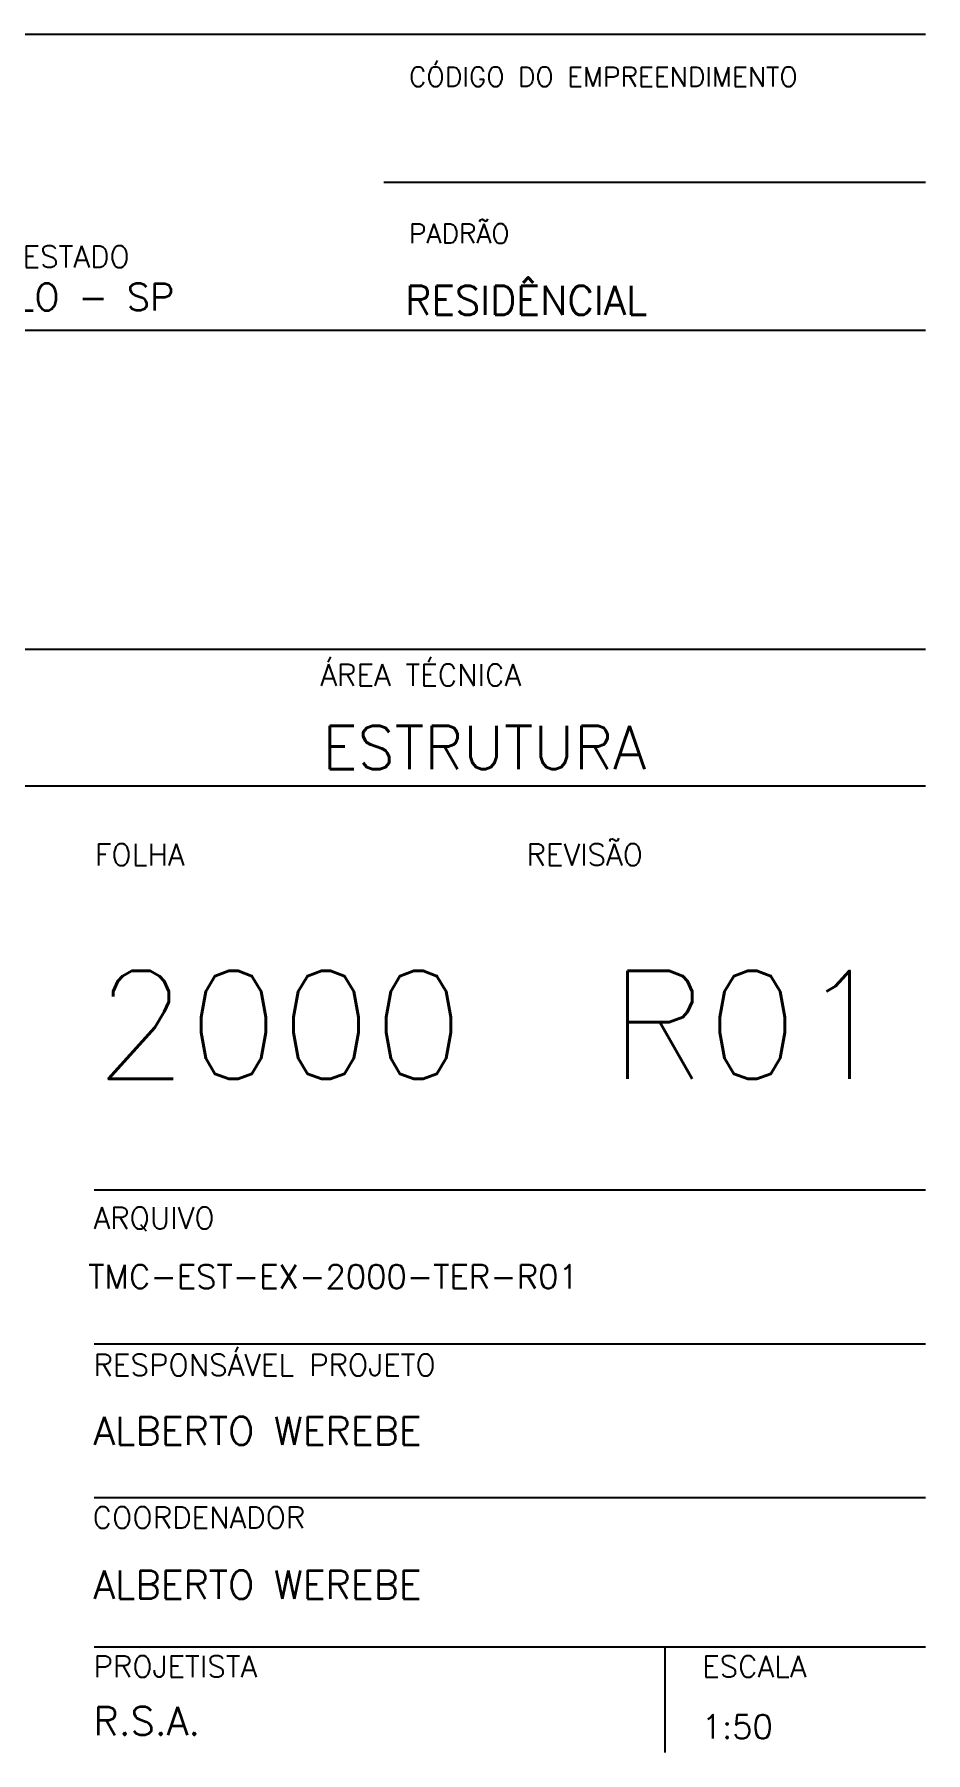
# Model space of a CAD drawing. Extents: x 1310 to 7065, y 666 to 4166.
# Drawn here: x 6602 to 7014, y 716 to 1512 of the extents above; entities that cross this region are included whole.
import ezdxf

# ---------------------------------------------------------------- set-up
doc = ezdxf.new("R2010")
doc.units = 0
doc.header["$MEASUREMENT"] = 0
for name, color, linetype in [('1', 1, 'CONTINUOUS'), ('3', 3, 'CONTINUOUS'), ('4', 4, 'CONTINUOUS'), ('6', 6, 'CONTINUOUS')]:
    doc.layers.add(name, color=color, linetype=linetype)
doc.styles.get("Standard").update_dxf_attribs({"font": 'ROMANS.SHX'})

msp = doc.modelspace()

# ---------------------------------------------------------------- linework, layer by layer
at = {"layer": '1', "linetype": 'Continuous'}
for p, q in [((7014.456431, 1511.847949), (6130.224573, 1511.847949)), ((7014.456431, 1443.286776), (6763.42808, 1443.286776)), ((7014.456431, 1374.725604), (6130.224573, 1374.725604)), ((7014.456431, 1226.834525), (6130.224573, 1226.834525)), ((7014.456431, 1163.612496), (6130.224573, 1163.612496)), ((7014.456431, 976.411912), (6629.258328, 976.411912)), ((7014.456431, 905.177317), (6629.258328, 905.177317)), ((7014.456431, 833.942722), (6629.258328, 833.942722)), ((7014.456431, 764.742494), (6629.258328, 764.742494)), ((6893.671791, 764.742494), (6893.671791, 715.887607))]:
    msp.add_line(p, q, dxfattribs=at)

# ---------------------------------------------------------------- texts
at = {"layer": '3', "linetype": 'Continuous'}
for s, height, p in [('CÓDIGO DO EMPREENDIMENTO', 8.99991, (6775.078858, 1487.697546)), ('PADRÃO', 8.99991, (6775.078858, 1415.072275)), ('CIDADE/ESTADO', 9.9999, (6540.349474, 1403.877056)), ('ÁREA TÉCNICA', 9.9999, (6734.046215, 1210.10127)), ('REVISÃO', 9.9999, (6829.525232, 1126.84194)), ('FOLHA', 9.9999, (6629.527232, 1126.84194)), ('ARQUIVO', 9.9999, (6628.958697, 958.567292)), ('TMC-EST-EX-2000-TER-R01', 11, (6626.562635, 930.90718)), ('RESPONSÁVEL PROJETO', 10, (6628.958697, 890.496121)), ('ALBERTO WEREBE', 12.99987, (6628.88723, 858.421928)), ('COORDENADOR', 9.9999, (6628.550364, 819.80284)), ('ALBERTO WEREBE', 12.99987, (6628.88723, 787.187334)), ('PROJETISTA', 9.9999, (6628.958697, 750.784228)), ('ESCALA', 9.9999, (6910.850294, 750.784228)), ('R.S.A.', 13, (6628.88723, 724.0362)), ('1:50', 11, (6910.692792, 722.417298))]:
    msp.add_text(s, height=height, dxfattribs=at).set_placement(p)
at = {"layer": '4', "linetype": 'Continuous'}
for s, height, p in [('SÃO PAULO - SP', 12.499875, (6519.025013, 1383.955454)), ('RESIDÊNCIAL', 13.5, (6773.35672, 1381.889091)), ('ESTRUTURA', 19.9998, (6735.066012, 1171.486084))]:
    msp.add_text(s, height=height, dxfattribs=at).set_placement(p)
at = {"layer": '6', "linetype": 'Continuous'}
for s, p in [('2000', (6629.527232, 1028.024471)), ('R01', (6867.759341, 1028.024471))]:
    msp.add_text(s, height=50, dxfattribs=at).set_placement(p)

doc.saveas('drawing.dxf')
